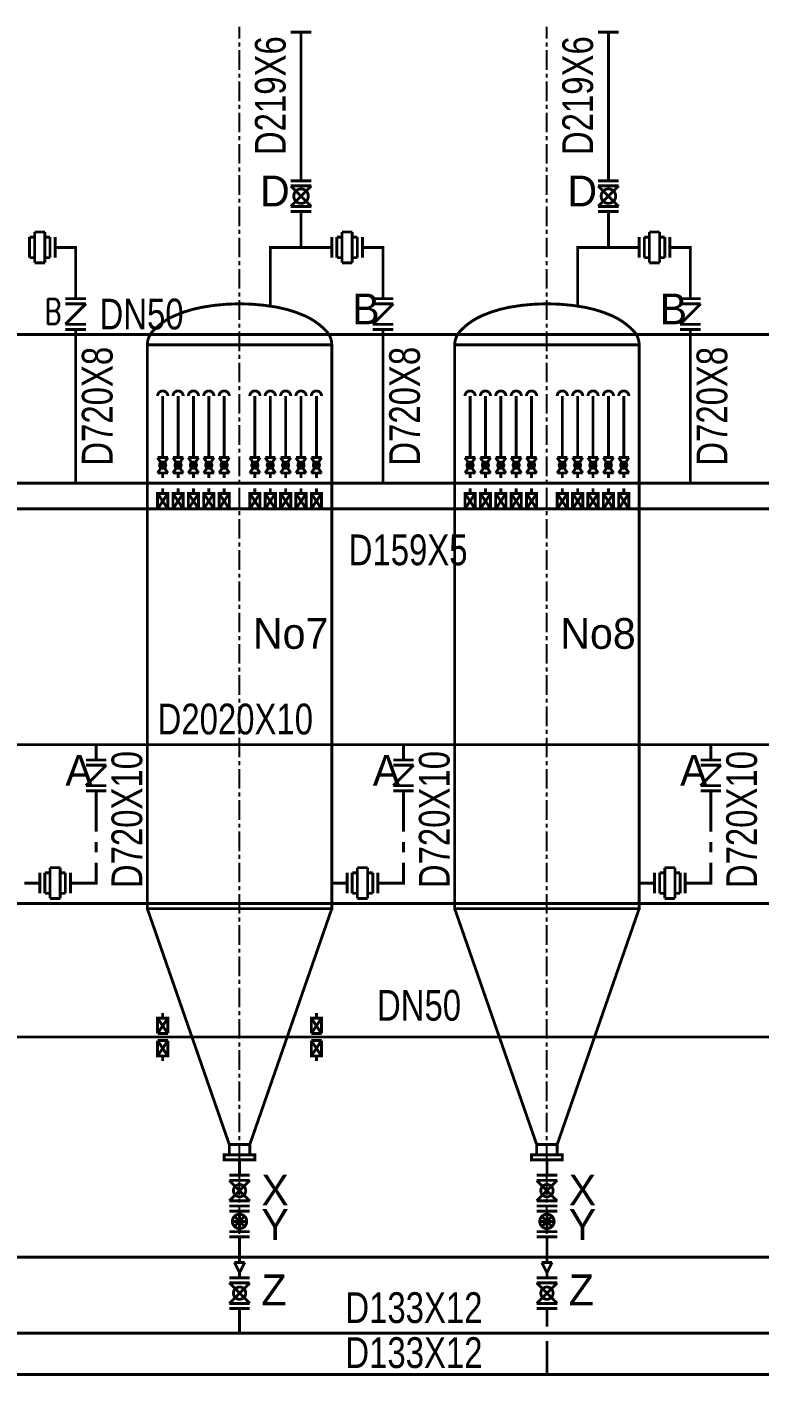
# Model space of a CAD drawing. Header units: millimetres. Extents: x 48549 to 244689, y 99496 to 172785.
# Drawn here: x 74363 to 81508, y 124869 to 138027 of the extents above; entities that cross this region are included whole.
import ezdxf

# ---------------------------------------------------------------- set-up
doc = ezdxf.new("R2010")
doc.units = ezdxf.units.MM
doc.header["$LTSCALE"] = 3
doc.linetypes.add('CENTERX2', pattern=[101.6, 63.5, -12.7, 12.7, -12.7])
for name, color, linetype in [('CEN', 2, 'CENTERX2'), ('氮气管道', 5, 'Continuous'), ('煤气管道', 1, 'Continuous')]:
    doc.layers.add(name, color=color, linetype=linetype)
doc.layers.add('CON', color=7, linetype='Continuous', lineweight=40)
doc.styles.add('HZ', font='txtb.shx', dxfattribs={"width": 0.7, "bigfont": 'hztxtb.shx'})
doc.styles.add('仿宋体', font='ttxt1.shx', dxfattribs={"bigfont": 'hzfs.shx'})

msp = doc.modelspace()

# ---------------------------------------------------------------- linework, layer by layer
at = {"layer": 'CEN'}
for p, q in [((76438.244, 126026.672), (76438.244, 138026.672)), ((79438.244, 126026.672), (79438.244, 138026.672))]:
    msp.add_line(p, q, dxfattribs=at)
at = {"layer": 'CON', "color": 2, "const_width": 28}
for points in [[(74938.244, 135376.672), (74738.244, 135376.672)], [(74938.244, 135326.672), (74738.244, 135126.672)], [(74938.244, 135326.672), (74738.244, 135326.672)], [(77938.244, 135376.672), (77738.244, 135376.672)], [(77938.244, 135326.672), (77738.244, 135126.672)], [(77938.244, 135326.672), (77738.244, 135326.672)], [(80938.244, 135376.672), (80738.244, 135376.672)], [(80938.244, 135326.672), (80738.244, 135326.672)], [(80938.244, 135326.672), (80738.244, 135126.672)], [(74938.244, 135126.672), (74738.244, 135126.672)], [(77938.244, 135126.672), (77738.244, 135126.672)], [(80938.244, 135126.672), (80738.244, 135126.672)], [(74938.244, 135076.672), (74738.244, 135076.672)], [(77938.244, 135076.672), (77738.244, 135076.672)], [(80938.244, 135076.672), (80738.244, 135076.672)], [(75138.244, 130876.672), (74938.244, 130876.672)], [(75138.244, 130826.672), (74938.244, 130626.672)], [(75138.244, 130826.672), (74938.244, 130826.672)], [(78138.244, 130876.672), (77938.244, 130876.672)], [(78138.244, 130826.672), (77938.244, 130826.672)], [(78138.244, 130826.672), (77938.244, 130626.672)], [(81138.244, 130876.672), (80938.244, 130876.672)], [(81138.244, 130826.672), (80938.244, 130826.672)], [(81138.244, 130826.672), (80938.244, 130626.672)], [(75138.244, 130626.672), (74938.244, 130626.672)], [(75138.244, 130576.672), (74938.244, 130576.672)], [(78138.244, 130626.672), (77938.244, 130626.672)], [(78138.244, 130576.672), (77938.244, 130576.672)], [(81138.244, 130626.672), (80938.244, 130626.672)], [(81138.244, 130576.672), (80938.244, 130576.672)]]:
    msp.add_lwpolyline(points, dxfattribs=at)
at = {"layer": 'CON', "const_width": 28}
for points in [[(76438.244, 135326.672, 0.045545577), (76072.536, 135293.29, 0.059110661), (75801.848, 135209.515, 0.10093227), (75590.19, 135058.6, 0.189781854), (75538.244, 134926.672, 0.189781854)], [(77338.244, 134926.672, 0.189781854), (77286.298, 135058.6, 0.10093227), (77074.64, 135209.515, 0.059110661), (76803.952, 135293.29, 0.045545577), (76438.244, 135326.672, 0.045545577)], [(79438.244, 135326.672, 0.045545577), (79072.536, 135293.29, 0.059110661), (78801.848, 135209.515, 0.10093227), (78590.19, 135058.6, 0.189781854), (78538.244, 134926.672, 0.189781854)], [(80338.244, 134926.672, 0.189781854), (80286.298, 135058.6, 0.10093227), (80074.64, 135209.515, 0.059110661), (79803.952, 135293.29, 0.045545577), (79438.244, 135326.672, 0.045545577)], [(75738.244, 134426.672, 1), (75638.244, 134426.672)], [(75888.244, 134426.672, 1), (75788.244, 134426.672)], [(76038.244, 134426.672, 1), (75938.244, 134426.672)], [(76188.244, 134426.672, 1), (76088.244, 134426.672)], [(76338.244, 134426.672, 1), (76238.244, 134426.672)], [(76638.244, 134426.672, 1), (76538.244, 134426.672)], [(76788.244, 134426.672, 1), (76688.244, 134426.672)], [(76938.244, 134426.672, 1), (76838.244, 134426.672)], [(77088.244, 134426.672, 1), (76988.244, 134426.672)], [(77238.244, 134426.672, 1), (77138.244, 134426.672)], [(78738.244, 134426.672, 1), (78638.244, 134426.672)], [(78888.244, 134426.672, 1), (78788.244, 134426.672)], [(79038.244, 134426.672, 1), (78938.244, 134426.672)], [(79188.244, 134426.672, 1), (79088.244, 134426.672)], [(79338.244, 134426.672, 1), (79238.244, 134426.672)], [(79638.244, 134426.672, 1), (79538.244, 134426.672)], [(79788.244, 134426.672, 1), (79688.244, 134426.672)], [(79938.244, 134426.672, 1), (79838.244, 134426.672)], [(80088.244, 134426.672, 1), (79988.244, 134426.672)], [(80238.244, 134426.672, 1), (80138.244, 134426.672)]]:
    msp.add_lwpolyline(points, format="xyb", dxfattribs=at)
for points in [[(76438.244, 129426.672), (75538.244, 129426.672), (75538.244, 134926.672), (77338.244, 134926.672)], [(76438.244, 129426.672), (77338.244, 129426.672), (77338.244, 134926.672)], [(79438.244, 129426.672), (78538.244, 129426.672), (78538.244, 134926.672), (80338.244, 134926.672)], [(79438.244, 129426.672), (80338.244, 129426.672), (80338.244, 134926.672)], [(75688.244, 133826.672), (75688.244, 134426.672)], [(75838.244, 133826.672), (75838.244, 134426.672)], [(75988.244, 133826.672), (75988.244, 134426.672)], [(76138.244, 133826.672), (76138.244, 134426.672)], [(76288.244, 133826.672), (76288.244, 134426.672)], [(76588.244, 133826.672), (76588.244, 134426.672)], [(76738.244, 133826.672), (76738.244, 134426.672)], [(76888.244, 133826.672), (76888.244, 134426.672)], [(77038.244, 133826.672), (77038.244, 134426.672)], [(77188.244, 133826.672), (77188.244, 134426.672)], [(78688.244, 133826.672), (78688.244, 134426.672)], [(78838.244, 133826.672), (78838.244, 134426.672)], [(78988.244, 133826.672), (78988.244, 134426.672)], [(79138.244, 133826.672), (79138.244, 134426.672)], [(79288.244, 133826.672), (79288.244, 134426.672)], [(79588.244, 133826.672), (79588.244, 134426.672)], [(79738.244, 133826.672), (79738.244, 134426.672)], [(79888.244, 133826.672), (79888.244, 134426.672)], [(80038.244, 133826.672), (80038.244, 134426.672)], [(80188.244, 133826.672), (80188.244, 134426.672)], [(75638.244, 133826.672), (75738.244, 133826.672)], [(75738.244, 133826.672), (75638.244, 133676.672)], [(75638.244, 133826.672), (75738.244, 133676.672)], [(75788.244, 133826.672), (75888.244, 133826.672)], [(75788.244, 133826.672), (75888.244, 133676.672)], [(75888.244, 133826.672), (75788.244, 133676.672)], [(75938.244, 133826.672), (76038.244, 133826.672)], [(75938.244, 133826.672), (76038.244, 133676.672)], [(76038.244, 133826.672), (75938.244, 133676.672)], [(76088.244, 133826.672), (76188.244, 133826.672)], [(76088.244, 133826.672), (76188.244, 133676.672)], [(76188.244, 133826.672), (76088.244, 133676.672)], [(76238.244, 133826.672), (76338.244, 133826.672)], [(76238.244, 133826.672), (76338.244, 133676.672)], [(76338.244, 133826.672), (76238.244, 133676.672)], [(76538.244, 133826.672), (76638.244, 133676.672)], [(76638.244, 133826.672), (76538.244, 133676.672)], [(76538.244, 133826.672), (76638.244, 133826.672)], [(76688.244, 133826.672), (76788.244, 133826.672)], [(76688.244, 133826.672), (76788.244, 133676.672)], [(76788.244, 133826.672), (76688.244, 133676.672)], [(76838.244, 133826.672), (76938.244, 133826.672)], [(76838.244, 133826.672), (76938.244, 133676.672)], [(76938.244, 133826.672), (76838.244, 133676.672)], [(76988.244, 133826.672), (77088.244, 133826.672)], [(76988.244, 133826.672), (77088.244, 133676.672)], [(77088.244, 133826.672), (76988.244, 133676.672)], [(77138.244, 133826.672), (77238.244, 133826.672)], [(77138.244, 133826.672), (77238.244, 133676.672)], [(77238.244, 133826.672), (77138.244, 133676.672)], [(78638.244, 133826.672), (78738.244, 133676.672)], [(78738.244, 133826.672), (78638.244, 133676.672)], [(78638.244, 133826.672), (78738.244, 133826.672)], [(78788.244, 133826.672), (78888.244, 133826.672)], [(78888.244, 133826.672), (78788.244, 133676.672)], [(78788.244, 133826.672), (78888.244, 133676.672)], [(78938.244, 133826.672), (79038.244, 133826.672)], [(79038.244, 133826.672), (78938.244, 133676.672)], [(78938.244, 133826.672), (79038.244, 133676.672)], [(79088.244, 133826.672), (79188.244, 133826.672)], [(79188.244, 133826.672), (79088.244, 133676.672)], [(79088.244, 133826.672), (79188.244, 133676.672)], [(79238.244, 133826.672), (79338.244, 133826.672)], [(79338.244, 133826.672), (79238.244, 133676.672)], [(79238.244, 133826.672), (79338.244, 133676.672)], [(79538.244, 133826.672), (79638.244, 133826.672)], [(79638.244, 133826.672), (79538.244, 133676.672)], [(79538.244, 133826.672), (79638.244, 133676.672)], [(79688.244, 133826.672), (79788.244, 133826.672)], [(79788.244, 133826.672), (79688.244, 133676.672)], [(79688.244, 133826.672), (79788.244, 133676.672)], [(79838.244, 133826.672), (79938.244, 133826.672)], [(79938.244, 133826.672), (79838.244, 133676.672)], [(79838.244, 133826.672), (79938.244, 133676.672)], [(79988.244, 133826.672), (80088.244, 133826.672)], [(80088.244, 133826.672), (79988.244, 133676.672)], [(79988.244, 133826.672), (80088.244, 133676.672)], [(80138.244, 133826.672), (80238.244, 133826.672)], [(80238.244, 133826.672), (80138.244, 133676.672)], [(80138.244, 133826.672), (80238.244, 133676.672)], [(75638.244, 133676.672), (75738.244, 133676.672)], [(75688.244, 133676.672), (75688.244, 133626.672)], [(75788.244, 133676.672), (75888.244, 133676.672)], [(75838.244, 133676.672), (75838.244, 133626.672)], [(75938.244, 133676.672), (76038.244, 133676.672)], [(75988.244, 133676.672), (75988.244, 133626.672)], [(76088.244, 133676.672), (76188.244, 133676.672)], [(76138.244, 133676.672), (76138.244, 133626.672)], [(76238.244, 133676.672), (76338.244, 133676.672)], [(76288.244, 133676.672), (76288.244, 133626.672)], [(76538.244, 133676.672), (76638.244, 133676.672)], [(76588.244, 133676.672), (76588.244, 133626.672)], [(76688.244, 133676.672), (76788.244, 133676.672)], [(76738.244, 133676.672), (76738.244, 133626.672)], [(76838.244, 133676.672), (76938.244, 133676.672)], [(76888.244, 133676.672), (76888.244, 133626.672)], [(76988.244, 133676.672), (77088.244, 133676.672)], [(77038.244, 133676.672), (77038.244, 133626.672)], [(77138.244, 133676.672), (77238.244, 133676.672)], [(77188.244, 133676.672), (77188.244, 133626.672)], [(78638.244, 133676.672), (78738.244, 133676.672)], [(78688.244, 133676.672), (78688.244, 133626.672)], [(78788.244, 133676.672), (78888.244, 133676.672)], [(78838.244, 133676.672), (78838.244, 133626.672)], [(78938.244, 133676.672), (79038.244, 133676.672)], [(78988.244, 133676.672), (78988.244, 133626.672)], [(79088.244, 133676.672), (79188.244, 133676.672)], [(79138.244, 133676.672), (79138.244, 133626.672)], [(79238.244, 133676.672), (79338.244, 133676.672)], [(79288.244, 133676.672), (79288.244, 133626.672)], [(79538.244, 133676.672), (79638.244, 133676.672)], [(79588.244, 133676.672), (79588.244, 133626.672)], [(79688.244, 133676.672), (79788.244, 133676.672)], [(79738.244, 133676.672), (79738.244, 133626.672)], [(79838.244, 133676.672), (79938.244, 133676.672)], [(79888.244, 133676.672), (79888.244, 133626.672)], [(79988.244, 133676.672), (80088.244, 133676.672)], [(80038.244, 133676.672), (80038.244, 133626.672)], [(80138.244, 133676.672), (80238.244, 133676.672)], [(80188.244, 133676.672), (80188.244, 133626.672)], [(75638.244, 133476.672), (75738.244, 133326.672)], [(75738.244, 133476.672), (75638.244, 133326.672)], [(75738.244, 133326.672), (75738.244, 133476.672), (75638.244, 133476.672), (75638.244, 133326.672)], [(75688.244, 133476.672), (75688.244, 133526.672)], [(75888.244, 133326.672), (75888.244, 133476.672), (75788.244, 133476.672), (75788.244, 133326.672)], [(75888.244, 133476.672), (75788.244, 133326.672)], [(75788.244, 133476.672), (75888.244, 133326.672)], [(75838.244, 133476.672), (75838.244, 133526.672)], [(76038.244, 133326.672), (76038.244, 133476.672), (75938.244, 133476.672), (75938.244, 133326.672)], [(76038.244, 133476.672), (75938.244, 133326.672)], [(75938.244, 133476.672), (76038.244, 133326.672)], [(75988.244, 133476.672), (75988.244, 133526.672)], [(76188.244, 133326.672), (76188.244, 133476.672), (76088.244, 133476.672), (76088.244, 133326.672)], [(76188.244, 133476.672), (76088.244, 133326.672)], [(76088.244, 133476.672), (76188.244, 133326.672)], [(76138.244, 133476.672), (76138.244, 133526.672)], [(76338.244, 133326.672), (76338.244, 133476.672), (76238.244, 133476.672), (76238.244, 133326.672)], [(76338.244, 133476.672), (76238.244, 133326.672)], [(76238.244, 133476.672), (76338.244, 133326.672)], [(76288.244, 133476.672), (76288.244, 133526.672)], [(76638.244, 133326.672), (76638.244, 133476.672), (76538.244, 133476.672), (76538.244, 133326.672)], [(76638.244, 133476.672), (76538.244, 133326.672)], [(76538.244, 133476.672), (76638.244, 133326.672)], [(76588.244, 133476.672), (76588.244, 133526.672)], [(76788.244, 133326.672), (76788.244, 133476.672), (76688.244, 133476.672), (76688.244, 133326.672)], [(76788.244, 133476.672), (76688.244, 133326.672)], [(76688.244, 133476.672), (76788.244, 133326.672)], [(76738.244, 133476.672), (76738.244, 133526.672)], [(76938.244, 133326.672), (76938.244, 133476.672), (76838.244, 133476.672), (76838.244, 133326.672)], [(76938.244, 133476.672), (76838.244, 133326.672)], [(76838.244, 133476.672), (76938.244, 133326.672)], [(76888.244, 133476.672), (76888.244, 133526.672)], [(77088.244, 133326.672), (77088.244, 133476.672), (76988.244, 133476.672), (76988.244, 133326.672)], [(77088.244, 133476.672), (76988.244, 133326.672)], [(76988.244, 133476.672), (77088.244, 133326.672)], [(77038.244, 133476.672), (77038.244, 133526.672)], [(77238.244, 133326.672), (77238.244, 133476.672), (77138.244, 133476.672), (77138.244, 133326.672)], [(77238.244, 133476.672), (77138.244, 133326.672)], [(77138.244, 133476.672), (77238.244, 133326.672)], [(77188.244, 133476.672), (77188.244, 133526.672)], [(78738.244, 133326.672), (78738.244, 133476.672), (78638.244, 133476.672), (78638.244, 133326.672)], [(78738.244, 133476.672), (78638.244, 133326.672)], [(78638.244, 133476.672), (78738.244, 133326.672)], [(78688.244, 133476.672), (78688.244, 133526.672)], [(78788.244, 133476.672), (78888.244, 133326.672)], [(78888.244, 133476.672), (78788.244, 133326.672)], [(78888.244, 133326.672), (78888.244, 133476.672), (78788.244, 133476.672), (78788.244, 133326.672)], [(78838.244, 133476.672), (78838.244, 133526.672)], [(78938.244, 133476.672), (79038.244, 133326.672)], [(79038.244, 133476.672), (78938.244, 133326.672)], [(79038.244, 133326.672), (79038.244, 133476.672), (78938.244, 133476.672), (78938.244, 133326.672)], [(78988.244, 133476.672), (78988.244, 133526.672)], [(79088.244, 133476.672), (79188.244, 133326.672)], [(79188.244, 133476.672), (79088.244, 133326.672)], [(79188.244, 133326.672), (79188.244, 133476.672), (79088.244, 133476.672), (79088.244, 133326.672)], [(79138.244, 133476.672), (79138.244, 133526.672)], [(79238.244, 133476.672), (79338.244, 133326.672)], [(79338.244, 133476.672), (79238.244, 133326.672)], [(79338.244, 133326.672), (79338.244, 133476.672), (79238.244, 133476.672), (79238.244, 133326.672)], [(79288.244, 133476.672), (79288.244, 133526.672)], [(79538.244, 133476.672), (79638.244, 133326.672)], [(79638.244, 133476.672), (79538.244, 133326.672)], [(79638.244, 133326.672), (79638.244, 133476.672), (79538.244, 133476.672), (79538.244, 133326.672)], [(79588.244, 133476.672), (79588.244, 133526.672)], [(79688.244, 133476.672), (79788.244, 133326.672)], [(79788.244, 133476.672), (79688.244, 133326.672)], [(79788.244, 133326.672), (79788.244, 133476.672), (79688.244, 133476.672), (79688.244, 133326.672)], [(79738.244, 133476.672), (79738.244, 133526.672)], [(79838.244, 133476.672), (79938.244, 133326.672)], [(79938.244, 133476.672), (79838.244, 133326.672)], [(79938.244, 133326.672), (79938.244, 133476.672), (79838.244, 133476.672), (79838.244, 133326.672)], [(79888.244, 133476.672), (79888.244, 133526.672)], [(79988.244, 133476.672), (80088.244, 133326.672)], [(80088.244, 133476.672), (79988.244, 133326.672)], [(80088.244, 133326.672), (80088.244, 133476.672), (79988.244, 133476.672), (79988.244, 133326.672)], [(80038.244, 133476.672), (80038.244, 133526.672)], [(80138.244, 133476.672), (80238.244, 133326.672)], [(80238.244, 133476.672), (80138.244, 133326.672)], [(80238.244, 133326.672), (80238.244, 133476.672), (80138.244, 133476.672), (80138.244, 133326.672)], [(80188.244, 133476.672), (80188.244, 133526.672)], [(75638.244, 133326.672), (75738.244, 133326.672)], [(75788.244, 133326.672), (75888.244, 133326.672)], [(75938.244, 133326.672), (76038.244, 133326.672)], [(76088.244, 133326.672), (76188.244, 133326.672)], [(76238.244, 133326.672), (76338.244, 133326.672)], [(76538.244, 133326.672), (76638.244, 133326.672)], [(76688.244, 133326.672), (76788.244, 133326.672)], [(76838.244, 133326.672), (76938.244, 133326.672)], [(76988.244, 133326.672), (77088.244, 133326.672)], [(77138.244, 133326.672), (77238.244, 133326.672)], [(78638.244, 133326.672), (78738.244, 133326.672)], [(78788.244, 133326.672), (78888.244, 133326.672)], [(78938.244, 133326.672), (79038.244, 133326.672)], [(79088.244, 133326.672), (79188.244, 133326.672)], [(79238.244, 133326.672), (79338.244, 133326.672)], [(79538.244, 133326.672), (79638.244, 133326.672)], [(79688.244, 133326.672), (79788.244, 133326.672)], [(79838.244, 133326.672), (79938.244, 133326.672)], [(79988.244, 133326.672), (80088.244, 133326.672)], [(80138.244, 133326.672), (80238.244, 133326.672)], [(76338.244, 127126.672), (75538.244, 129426.672)], [(77338.244, 129426.672), (76538.244, 127126.672)], [(79338.244, 127126.672), (78538.244, 129426.672)], [(80338.244, 129426.672), (79538.244, 127126.672)], [(75688.244, 128359.457), (75688.244, 128409.457)], [(77188.244, 128359.457), (77188.244, 128409.457)], [(75638.244, 128209.457), (75638.244, 128359.457), (75738.244, 128359.457), (75738.244, 128209.457)], [(75638.244, 128359.457), (75738.244, 128209.457)], [(75738.244, 128359.457), (75638.244, 128209.457)], [(77238.244, 128209.457), (77238.244, 128359.457), (77138.244, 128359.457), (77138.244, 128209.457)], [(77238.244, 128359.457), (77138.244, 128209.457)], [(77138.244, 128359.457), (77238.244, 128209.457)], [(75738.244, 128209.457), (75638.244, 128209.457)], [(77138.244, 128209.457), (77238.244, 128209.457)], [(75738.244, 128140.155), (75638.244, 128140.155)], [(75638.244, 128140.155), (75638.244, 127990.155), (75738.244, 127990.155), (75738.244, 128140.155)], [(75638.244, 127990.155), (75738.244, 128140.155)], [(75738.244, 127990.155), (75638.244, 128140.155)], [(77138.244, 128140.155), (77238.244, 128140.155)], [(77238.244, 128140.155), (77238.244, 127990.155), (77138.244, 127990.155), (77138.244, 128140.155)], [(77238.244, 127990.155), (77138.244, 128140.155)], [(77138.244, 127990.155), (77238.244, 128140.155)], [(75688.244, 127990.155), (75688.244, 127940.155)], [(77188.244, 127990.155), (77188.244, 127940.155)], [(76538.244, 127126.672), (76338.244, 127126.672)], [(76338.244, 127126.672), (76338.244, 127026.672), (76538.244, 127026.672), (76538.244, 127126.672)], [(79538.244, 127126.672), (79338.244, 127126.672)], [(79338.244, 127126.672), (79338.244, 127026.672), (79538.244, 127026.672), (79538.244, 127126.672)], [(76338.244, 127026.672), (76288.244, 127026.672), (76288.244, 126976.672), (76588.244, 126976.672), (76588.244, 127026.672), (76538.244, 127026.672)], [(76438.244, 126826.672), (76438.244, 126976.672)], [(79338.244, 127026.672), (79288.244, 127026.672), (79288.244, 126976.672), (79588.244, 126976.672), (79588.244, 127026.672), (79538.244, 127026.672)], [(79438.244, 126826.672), (79438.244, 126976.672)], [(76538.244, 126826.672), (76338.244, 126826.672)], [(76538.244, 126776.672), (76338.244, 126576.672)], [(76538.244, 126776.672), (76338.244, 126776.672)], [(76338.244, 126776.672), (76538.244, 126576.672)], [(79538.244, 126826.672), (79338.244, 126826.672)], [(79538.244, 126776.672), (79338.244, 126576.672)], [(79538.244, 126776.672), (79338.244, 126776.672)], [(79338.244, 126776.672), (79538.244, 126576.672)], [(76538.244, 126576.672), (76338.244, 126576.672)], [(79538.244, 126576.672), (79338.244, 126576.672)], [(76538.244, 126526.672), (76338.244, 126526.672)], [(76538.244, 126476.672), (76338.244, 126476.672)], [(76438.244, 126476.672), (76438.244, 126446.672)], [(76438.244, 126306.672), (76438.244, 126446.672)], [(79538.244, 126526.672), (79338.244, 126526.672)], [(79538.244, 126476.672), (79338.244, 126476.672)], [(79438.244, 126476.672), (79438.244, 126446.672)], [(79438.244, 126306.672), (79438.244, 126446.672)], [(76368.244, 126376.672), (76508.244, 126376.672)], [(76487.741, 126426.17), (76388.746, 126327.175)], [(76388.746, 126426.17), (76487.741, 126327.175)], [(76438.244, 126276.672), (76438.244, 126306.672)], [(79368.244, 126376.672), (79508.244, 126376.672)], [(79487.741, 126426.17), (79388.746, 126327.175)], [(79388.746, 126426.17), (79487.741, 126327.175)], [(79438.244, 126276.672), (79438.244, 126306.672)], [(76538.244, 126276.672), (76338.244, 126276.672)], [(76538.244, 126226.672), (76338.244, 126226.672)], [(76438.244, 126226.672), (76438.244, 125976.672)], [(79538.244, 126276.672), (79338.244, 126276.672)], [(79538.244, 126226.672), (79338.244, 126226.672)], [(79438.244, 126226.672), (79438.244, 125976.672)], [(76488.244, 125976.672), (76388.244, 125976.672)], [(76388.244, 125976.672), (76438.244, 125876.672)], [(76438.244, 125876.672), (76488.244, 125976.672)], [(79488.244, 125976.672), (79388.244, 125976.672)], [(79388.244, 125976.672), (79438.244, 125876.672)], [(79438.244, 125876.672), (79488.244, 125976.672)], [(76538.244, 125826.672), (76338.244, 125826.672)], [(76438.244, 125876.672), (76438.244, 125826.672)], [(79538.244, 125826.672), (79338.244, 125826.672)], [(79438.244, 125876.672), (79438.244, 125826.672)], [(76538.244, 125776.672), (76338.244, 125576.672)], [(76538.244, 125776.672), (76338.244, 125776.672)], [(76338.244, 125776.672), (76538.244, 125576.672)], [(79538.244, 125776.672), (79338.244, 125576.672)], [(79538.244, 125776.672), (79338.244, 125776.672)], [(79338.244, 125776.672), (79538.244, 125576.672)], [(76538.244, 125576.672), (76338.244, 125576.672)], [(76538.244, 125526.672), (76338.244, 125526.672)], [(76438.244, 125526.672), (76438.244, 125285.69)], [(79538.244, 125576.672), (79338.244, 125576.672)], [(79538.244, 125526.672), (79338.244, 125526.672)], [(79438.244, 125526.672), (79438.244, 125351.182)], [(90812.971, 125285.69), (56009.641, 125285.69)], [(79438.244, 125210.988), (79438.244, 124882.593)], [(90812.971, 124882.593), (55747.664, 124882.593)]]:
    msp.add_lwpolyline(points, dxfattribs=at)
for points in [[(75712.778, 133769.572, -1.868517092), (75662.778, 133769.572, -0.535183758)], [(75862.778, 133769.572, -1.868517092), (75812.778, 133769.572, -0.535183758)], [(76012.778, 133769.572, -1.868517092), (75962.778, 133769.572, -0.535183758)], [(76162.778, 133769.572, -1.868517092), (76112.778, 133769.572, -0.535183758)], [(76312.778, 133769.572, -1.868517092), (76262.778, 133769.572, -0.535183758)], [(76612.778, 133769.572, -1.868517092), (76562.778, 133769.572, -0.535183758)], [(76762.778, 133769.572, -1.868517092), (76712.778, 133769.572, -0.535183758)], [(76912.778, 133769.572, -1.868517092), (76862.778, 133769.572, -0.535183758)], [(77062.778, 133769.572, -1.868517092), (77012.778, 133769.572, -0.535183758)], [(77212.778, 133769.572, -1.868517092), (77162.778, 133769.572, -0.535183758)], [(78712.778, 133769.572, -1.868517092), (78662.778, 133769.572, -0.535183758)], [(78862.778, 133769.572, -1.868517092), (78812.778, 133769.572, -0.535183758)], [(79012.778, 133769.572, -1.868517092), (78962.778, 133769.572, -0.535183758)], [(79162.778, 133769.572, -1.868517092), (79112.778, 133769.572, -0.535183758)], [(79312.778, 133769.572, -1.868517092), (79262.778, 133769.572, -0.535183758)], [(79612.778, 133769.572, -1.868517092), (79562.778, 133769.572, -0.535183758)], [(79762.778, 133769.572, -1.868517092), (79712.778, 133769.572, -0.535183758)], [(79912.778, 133769.572, -1.868517092), (79862.778, 133769.572, -0.535183758)], [(80062.778, 133769.572, -1.868517092), (80012.778, 133769.572, -0.535183758)], [(80212.778, 133769.572, -1.868517092), (80162.778, 133769.572, -0.535183758)], [(76498.244, 126676.672, 1), (76378.244, 126676.672, 1)], [(79498.244, 126676.672, 1), (79378.244, 126676.672, 1)], [(76508.244, 126376.672, 1), (76368.244, 126376.672, 1)], [(79508.244, 126376.672, 1), (79368.244, 126376.672, 1)], [(76498.244, 125676.672, 1), (76378.244, 125676.672, 1)], [(79498.244, 125676.672, 1), (79378.244, 125676.672, 1)]]:
    msp.add_lwpolyline(points, format="xyb", close=True, dxfattribs=at)
at = {"layer": '氮气管道', "const_width": 28}
for points in [[(95414.897, 133414.786), (95414.897, 135026.672), (55370.779, 135026.672)], [(89338.244, 133326.672), (54838.244, 133326.672)], [(91438.244, 129476.672), (57317.325, 129476.672)], [(52232.315, 128174.806), (90973.676, 128174.806)], [(91438.244, 126027.153), (57716.481, 126027.153)]]:
    msp.add_lwpolyline(points, dxfattribs=at)
at = {"layer": '煤气管道', "const_width": 28}
for points in [[(76938.244, 137976.672), (77138.244, 137976.672)], [(77038.244, 136526.672), (77038.244, 137976.672)], [(79938.244, 137976.672), (80138.244, 137976.672)], [(80038.244, 136526.672), (80038.244, 137976.672)], [(77138.244, 136526.672), (76938.244, 136526.672)], [(77138.244, 136476.672), (76938.244, 136276.672)], [(76938.244, 136476.672), (77138.244, 136276.672)], [(77138.244, 136476.672), (76938.244, 136476.672)], [(80138.244, 136526.672), (79938.244, 136526.672)], [(80138.244, 136476.672), (79938.244, 136476.672)], [(79938.244, 136476.672), (80138.244, 136276.672)], [(80138.244, 136476.672), (79938.244, 136276.672)], [(77138.244, 136276.672), (76938.244, 136276.672)], [(77138.244, 136226.672), (76938.244, 136226.672)], [(77038.244, 135876.672), (77038.244, 136226.672)], [(80138.244, 136276.672), (79938.244, 136276.672)], [(80138.244, 136226.672), (79938.244, 136226.672)], [(80038.244, 135876.672), (80038.244, 136226.672)], [(74388.244, 135976.672), (74388.244, 135776.672)], [(74388.244, 135976.672), (74438.244, 135976.672)], [(74438.244, 136026.672), (74438.244, 135726.672)], [(74438.244, 136026.672), (74538.244, 136026.672)], [(74538.244, 136026.672), (74538.244, 135726.672)], [(74588.244, 135976.672), (74538.244, 135976.672)], [(74588.244, 135976.672), (74588.244, 135776.672)], [(74638.244, 135976.672), (74638.244, 135776.672)], [(77338.244, 135976.672), (77338.244, 135776.672)], [(77388.244, 135976.672), (77388.244, 135776.672)], [(77388.244, 135976.672), (77438.244, 135976.672)], [(77438.244, 136026.672), (77438.244, 135726.672)], [(77438.244, 136026.672), (77538.244, 136026.672)], [(77538.244, 136026.672), (77538.244, 135726.672)], [(77588.244, 135976.672), (77538.244, 135976.672)], [(77588.244, 135976.672), (77588.244, 135776.672)], [(77638.244, 135976.672), (77638.244, 135776.672)], [(80338.244, 135976.672), (80338.244, 135776.672)], [(80388.244, 135976.672), (80388.244, 135776.672)], [(80388.244, 135976.672), (80438.244, 135976.672)], [(80438.244, 136026.672), (80438.244, 135726.672)], [(80438.244, 136026.672), (80538.244, 136026.672)], [(80538.244, 136026.672), (80538.244, 135726.672)], [(80588.244, 135976.672), (80538.244, 135976.672)], [(80588.244, 135976.672), (80588.244, 135776.672)], [(80638.244, 135976.672), (80638.244, 135776.672)], [(74638.244, 135876.672), (74838.244, 135876.672), (74838.244, 135376.672)], [(76738.244, 135304.27), (76738.244, 135876.672), (77338.244, 135876.672)], [(77638.244, 135876.672), (77838.244, 135876.672), (77838.244, 135376.672)], [(79738.244, 135304.27), (79738.244, 135876.672), (80338.244, 135876.672)], [(80638.244, 135876.672), (80838.244, 135876.672), (80838.244, 135376.672)], [(74388.244, 135776.672), (74438.244, 135776.672)], [(74438.244, 135726.672), (74538.244, 135726.672)], [(74588.244, 135776.672), (74538.244, 135776.672)], [(77388.244, 135776.672), (77438.244, 135776.672)], [(77438.244, 135726.672), (77538.244, 135726.672)], [(77588.244, 135776.672), (77538.244, 135776.672)], [(80388.244, 135776.672), (80438.244, 135776.672)], [(80438.244, 135726.672), (80538.244, 135726.672)], [(80588.244, 135776.672), (80538.244, 135776.672)], [(74838.244, 135076.672), (74838.244, 133576.672)], [(77838.244, 135076.672), (77838.244, 133576.672)], [(80838.244, 135076.672), (80838.244, 133576.672)], [(90538.244, 133576.672), (57048.592, 133576.672)], [(51813.013, 131026.672), (87188.244, 131026.672)], [(75038.244, 130876.672), (75038.244, 131026.672)], [(78038.244, 130876.672), (78038.244, 131026.672)], [(81038.244, 130876.672), (81038.244, 131026.672)], [(75038.244, 130176.672), (75038.244, 130576.672)], [(78038.244, 130176.672), (78038.244, 130576.672)], [(81038.244, 130176.672), (81038.244, 130576.672)], [(75038.244, 129976.672), (75038.244, 130076.672)], [(78038.244, 129976.672), (78038.244, 130076.672)], [(81038.244, 129976.672), (81038.244, 130076.672)], [(74788.244, 129676.672), (75038.244, 129676.672), (75038.244, 129876.672)], [(77788.244, 129676.672), (78038.244, 129676.672), (78038.244, 129876.672)], [(80788.244, 129676.672), (81038.244, 129676.672), (81038.244, 129876.672)], [(74488.244, 129776.672), (74488.244, 129576.672)], [(74538.244, 129776.672), (74538.244, 129576.672)], [(74538.244, 129776.672), (74588.244, 129776.672)], [(74588.244, 129826.672), (74588.244, 129526.672)], [(74588.244, 129826.672), (74688.244, 129826.672)], [(74688.244, 129826.672), (74688.244, 129526.672)], [(74738.244, 129776.672), (74688.244, 129776.672)], [(74738.244, 129776.672), (74738.244, 129576.672)], [(74788.244, 129776.672), (74788.244, 129576.672)], [(77488.244, 129776.672), (77488.244, 129576.672)], [(77538.244, 129776.672), (77538.244, 129576.672)], [(77538.244, 129776.672), (77588.244, 129776.672)], [(77588.244, 129826.672), (77588.244, 129526.672)], [(77588.244, 129826.672), (77688.244, 129826.672)], [(77688.244, 129826.672), (77688.244, 129526.672)], [(77738.244, 129776.672), (77688.244, 129776.672)], [(77738.244, 129776.672), (77738.244, 129576.672)], [(77788.244, 129776.672), (77788.244, 129576.672)], [(80488.244, 129776.672), (80488.244, 129576.672)], [(80538.244, 129776.672), (80538.244, 129576.672)], [(80538.244, 129776.672), (80588.244, 129776.672)], [(80588.244, 129826.672), (80588.244, 129526.672)], [(80588.244, 129826.672), (80688.244, 129826.672)], [(80688.244, 129826.672), (80688.244, 129526.672)], [(80738.244, 129776.672), (80688.244, 129776.672)], [(80738.244, 129776.672), (80738.244, 129576.672)], [(80788.244, 129776.672), (80788.244, 129576.672)], [(74338.244, 129676.672), (74488.244, 129676.672)], [(77338.244, 129676.672), (77488.244, 129676.672)], [(80338.244, 129676.672), (80488.244, 129676.672)], [(74538.244, 129576.672), (74588.244, 129576.672)], [(74588.244, 129526.672), (74688.244, 129526.672)], [(74738.244, 129576.672), (74688.244, 129576.672)], [(77538.244, 129576.672), (77588.244, 129576.672)], [(77588.244, 129526.672), (77688.244, 129526.672)], [(77738.244, 129576.672), (77688.244, 129576.672)], [(80538.244, 129576.672), (80588.244, 129576.672)], [(80588.244, 129526.672), (80688.244, 129526.672)], [(80738.244, 129576.672), (80688.244, 129576.672)]]:
    msp.add_lwpolyline(points, dxfattribs=at)
for points in [[(77088.244, 136426.672, -2.414213562), (76988.244, 136426.672, -0.414213562)], [(80088.244, 136426.672, -2.414213562), (79988.244, 136426.672, -0.414213562)]]:
    msp.add_lwpolyline(points, format="xyb", close=True, dxfattribs=at)

# ---------------------------------------------------------------- texts
at = {"layer": 'CON', "style": '仿宋体'}
for s, p in [('No7', (76568.818, 131961.396)), ('No8', (79568.818, 131961.396)), ('X', (76651.377, 126531.817)), ('X', (79651.377, 126531.817)), ('Y', (76651.377, 126196.624)), ('Y', (79651.377, 126196.624)), ('Z', (76651.377, 125558.827)), ('Z', (79651.377, 125558.827))]:
    msp.add_text(s, height=300, dxfattribs=at).set_placement(p)
at = {"layer": 'CON', "style": '仿宋体', "width": 0.8}
for p in [(77470.939, 125385.69), (77470.939, 124946.926)]:
    msp.add_text('D133X12', height=300, dxfattribs=at).set_placement(p)
at = {"layer": '氮气管道', "style": '仿宋体', "width": 0.8}
for s, p in [('DN50', (75071.577, 135076.672)), ('D159X5', (77503.553, 132776.672)), ('DN50', (77779.849, 128334.755))]:
    msp.add_text(s, height=300, dxfattribs=at).set_placement(p)
at = {"layer": '煤气管道', "style": '仿宋体', "width": 0.8}
for s, p in [('D219X6', (76888.244, 136776.672)), ('D219X6', (79888.244, 136776.672)), ('D720X8', (75198.768, 133747.306)), ('D720X8', (78198.768, 133747.306)), ('D720X8', (81198.768, 133747.306)), ('D720X10', (75488.244, 129626.672)), ('D720X10', (78488.244, 129626.672)), ('D720X10', (81488.244, 129626.672))]:
    msp.add_text(s, height=300, rotation=90, dxfattribs=at).set_placement(p)
at = {"layer": '煤气管道', "style": '仿宋体'}
for s, p in [('D', (76638.244, 136276.672)), ('D', (79638.244, 136276.672)), ('B', (77538.244, 135126.672)), ('B', (80538.244, 135126.672)), ('A', (74738.244, 130626.672)), ('A', (77738.244, 130626.672)), ('A', (80738.244, 130626.672))]:
    msp.add_text(s, height=300, dxfattribs=at).set_placement(p)
at = {"layer": '煤气管道'}
for s, height, style, width, p in [('B', 250, 'HZ', 0.7, (74538.244, 135126.672)), ('D2020X10', 300, '仿宋体', 0.8, (75638.244, 131126.672))]:
    msp.add_text(s, height=height, dxfattribs=dict(at, style=style, width=width)).set_placement(p)

doc.saveas('drawing.dxf')
